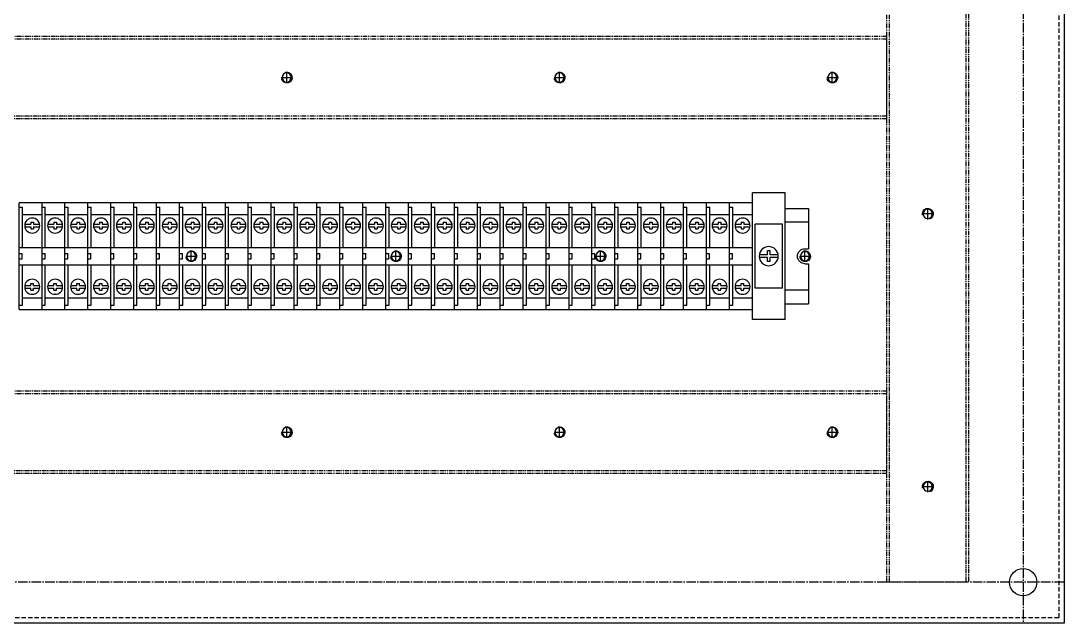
# Model space of a CAD drawing. Header units: inches. Extents: x 12 to 11036, y 8 to 6728.
# Drawn here: x 10653.2 to 11035.6, y 4019.3 to 4240.1 of the extents above; entities that cross this region are included whole.
import ezdxf

# ---------------------------------------------------------------- set-up
doc = ezdxf.new("R2010")
doc.units = ezdxf.units.IN
doc.header["$MEASUREMENT"] = 0
for name, pattern in [('CENTER', [50.8, 31.75, -6.35, 6.35, -6.35]), ('CENTER1', [10, 7, -1, 1, -1]), ('HIDDEN2', [4.7625, 3.175, -1.5875]), ('PHANTOM2', [31.75, 15.875, -3.175, 3.175, -3.175, 3.175, -3.175])]:
    doc.linetypes.add(name, pattern=pattern)
for name, color, linetype in [('$AUDIT_BAD_LAYER2', 7, 'Continuous'), ('CENTER', 1, 'CENTER'), ('THIN', 3, 'Continuous')]:
    doc.layers.add(name, color=color, linetype=linetype)

# ---------------------------------------------------------------- blocks, each defined once
blk = doc.blocks.new('FGHFJFYJYGJGKJGJ')
at = {"color": 0, "ltscale": 10}
for p, q in [((-21894.3, 35408.81), (-21894.3, 35447.81)), ((-21894.3, 35447.81), (-21885.9, 35447.81)), ((-21894.3, 35408.81), (-21894.3, 35447.81)), ((-21887.1, 35431.51), (-21887.1, 35446.31)), ((-21885.9, 35446.31), (-21887.1, 35446.31)), ((-21885.9, 35408.81), (-21885.9, 35447.81)), ((-21885.9, 35408.81), (-21885.9, 35447.81)), ((-21887.1, 35443.56), (-21894.3, 35443.56)), ((-21891.2, 35440.03), (-21893.4, 35440.03)), ((-21891.2, 35439.03), (-21893.4, 35439.03)), ((-21890.2, 35440.73), (-21891.2, 35440.73)), ((-21891.2, 35440.73), (-21891.2, 35440.03)), ((-21891.2, 35439.03), (-21891.2, 35438.33)), ((-21890.2, 35440.73), (-21890.2, 35440.03)), ((-21887.99, 35440.03), (-21890.2, 35440.03)), ((-21890.2, 35439.03), (-21890.2, 35438.33)), ((-21887.99, 35439.03), (-21890.2, 35439.03)), ((-21890.2, 35438.33), (-21891.2, 35438.33)), ((-21885.9, 35431.51), (-21894.3, 35431.51)), ((-21885.9, 35429.31), (-21887, 35429.31)), ((-21887, 35427.31), (-21887, 35429.31)), ((-21885.9, 35427.31), (-21887, 35427.31)), ((-21885.9, 35425.11), (-21894.3, 35425.11)), ((-21887.1, 35410.31), (-21887.1, 35425.11)), ((-21891.2, 35417.58), (-21893.4, 35417.58)), ((-21891.2, 35416.58), (-21893.4, 35416.58)), ((-21891.2, 35417.58), (-21891.2, 35418.28)), ((-21890.2, 35418.28), (-21891.2, 35418.28)), ((-21891.2, 35415.88), (-21891.2, 35416.58)), ((-21890.2, 35415.88), (-21891.2, 35415.88)), ((-21890.2, 35417.58), (-21890.2, 35418.28)), ((-21887.99, 35417.58), (-21890.2, 35417.58)), ((-21887.99, 35416.58), (-21890.2, 35416.58)), ((-21890.2, 35415.88), (-21890.2, 35416.58)), ((-21887.1, 35413.06), (-21894.3, 35413.06)), ((-21885.9, 35408.81), (-21894.3, 35408.81)), ((-21885.9, 35410.31), (-21887.1, 35410.31))]:
    blk.add_line(p, q, dxfattribs=at)
for centre in [(-21890.7, 35439.53), (-21890.7, 35417.08)]:
    blk.add_circle(centre, 2.75, dxfattribs=at)
blk = doc.blocks.new('gdsgssdfgdfgdgfdgdsggddg')
at = {"layer": '$AUDIT_BAD_LAYER2', "color": 0, "linetype": 'Continuous'}
for p, q in [((448.52, 202.84), (448.52, 249.34)), ((448.52, 249.34), (460.52, 249.34)), ((460.52, 202.84), (460.52, 249.34)), ((460.52, 245.59), (460.52, 248.59)), ((449.52, 214.34), (449.52, 237.84)), ((449.52, 237.84), (459.52, 237.84)), ((459.52, 214.34), (459.52, 237.84)), ((451.05, 226.59), (454.02, 226.59)), ((454.02, 228.09), (455.02, 228.09)), ((454.02, 226.59), (454.02, 228.09)), ((455.02, 226.59), (455.02, 228.09)), ((455.02, 226.59), (457.98, 226.59)), ((451.05, 225.59), (454.02, 225.59)), ((454.02, 224.09), (454.02, 225.59)), ((454.02, 224.09), (455.02, 224.09)), ((455.02, 225.59), (457.98, 225.59)), ((455.02, 224.09), (455.02, 225.59)), ((449.52, 214.34), (459.52, 214.34)), ((448.52, 202.84), (460.52, 202.84))]:
    blk.add_line(p, q, dxfattribs=at)
blk.add_circle((454.52, 226.09), 3.5, dxfattribs=at)
at = {"color": 0, "linetype": 'Continuous'}
for p, q in [((448.52, 243.59), (439.97, 243.59)), ((439.97, 243.59), (439.97, 228.84)), ((439.97, 238.59), (448.52, 238.59)), ((441.22, 228.84), (439.97, 228.84)), ((439.97, 223.34), (439.97, 208.59)), ((441.22, 223.34), (439.97, 223.34)), ((439.97, 213.59), (448.52, 213.59)), ((448.52, 208.59), (439.97, 208.59))]:
    blk.add_line(p, q, dxfattribs=at)
blk.add_arc((441.22, 226.09), 2.75, 270, 90, dxfattribs=at)
blk = doc.blocks.new('A$C0D9648A1')
blk.add_circle((0, 0), 1.69)
at = {"layer": 'CENTER'}
for p, q in [((2, 0), (-2, 0)), ((0, -2), (0, 2))]:
    blk.add_line(p, q, dxfattribs=at)
at = {"layer": 'THIN'}
blk.add_arc((0, 0), 2, 75, 345, dxfattribs=at)

msp = doc.modelspace()

# ---------------------------------------------------------------- linework, layer by layer
at = {"color": 1, "linetype": 'CENTER1', "ltscale": 0.5}
for p, q in [((11020.618, 4889.343), (11020.618, 4019.343)), ((11035.618, 4034.343), (10335.618, 4034.343))]:
    msp.add_line(p, q, dxfattribs=at)
for p, q in [((11035.618, 4889.343), (11035.618, 4019.343)), ((11035.618, 4019.343), (10335.618, 4019.343))]:
    msp.add_line(p, q)
at = {"color": 2, "linetype": 'HIDDEN2', "ltscale": 0.5}
for p, q in [((11033.618, 4887.343), (11033.618, 4021.343)), ((11033.618, 4021.343), (10337.618, 4021.343))]:
    msp.add_line(p, q, dxfattribs=at)
at = {"color": 6, "linetype": 'PHANTOM2', "ltscale": 0.1}
for p, q in [((10971.618, 4034.343), (10971.618, 4874.343)), ((10999.618, 4874.343), (10999.618, 4034.343)), ((10970.618, 4233.343), (10530.618, 4233.343)), ((10530.618, 4205.343), (10970.618, 4205.343)), ((10970.618, 4103.343), (10530.618, 4103.343)), ((10530.618, 4075.343), (10970.618, 4075.343))]:
    msp.add_line(p, q, dxfattribs=at)
for points in [[(11000.618, 4874.343), (11000.618, 4034.343), (10970.618, 4034.343), (10970.618, 4874.343)], [(10530.618, 4204.343), (10970.618, 4204.343), (10970.618, 4234.343), (10530.618, 4234.343)], [(10530.618, 4074.343), (10970.618, 4074.343), (10970.618, 4104.343), (10530.618, 4104.343)]]:
    msp.add_lwpolyline(points, close=True, dxfattribs=at)
msp.add_circle((11020.618, 4034.343), 5)

# ---------------------------------------------------------------- block references
at = {"xscale": -1}
for name, p in [('A$C0D9648A1', (10750.618, 4219.343)), ('A$C0D9648A1', (10850.618, 4219.343)), ('A$C0D9648A1', (10950.618, 4219.343)), ('gdsgssdfgdfgdgfdgdsggddg', (11381.835, 3927.752)), ('FGHFJFYJYGJGKJGJ', (-11233.381, -31274.464)), ('FGHFJFYJYGJGKJGJ', (-11224.981, -31274.464)), ('FGHFJFYJYGJGKJGJ', (-11216.581, -31274.464)), ('FGHFJFYJYGJGKJGJ', (-11208.181, -31274.464)), ('FGHFJFYJYGJGKJGJ', (-11199.781, -31274.464)), ('FGHFJFYJYGJGKJGJ', (-11191.381, -31274.464)), ('FGHFJFYJYGJGKJGJ', (-11182.981, -31274.464)), ('FGHFJFYJYGJGKJGJ', (-11174.581, -31274.464)), ('FGHFJFYJYGJGKJGJ', (-11166.181, -31274.464)), ('FGHFJFYJYGJGKJGJ', (-11157.781, -31274.464)), ('FGHFJFYJYGJGKJGJ', (-11149.381, -31274.464)), ('FGHFJFYJYGJGKJGJ', (-11140.981, -31274.464)), ('FGHFJFYJYGJGKJGJ', (-11132.581, -31274.464)), ('FGHFJFYJYGJGKJGJ', (-11124.181, -31274.464)), ('FGHFJFYJYGJGKJGJ', (-11115.781, -31274.464)), ('FGHFJFYJYGJGKJGJ', (-11107.381, -31274.464)), ('FGHFJFYJYGJGKJGJ', (-11098.981, -31274.464)), ('FGHFJFYJYGJGKJGJ', (-11090.581, -31274.464)), ('FGHFJFYJYGJGKJGJ', (-11082.181, -31274.464)), ('FGHFJFYJYGJGKJGJ', (-11073.781, -31274.464)), ('FGHFJFYJYGJGKJGJ', (-11065.381, -31274.464)), ('FGHFJFYJYGJGKJGJ', (-11056.981, -31274.464)), ('FGHFJFYJYGJGKJGJ', (-11048.581, -31274.464)), ('FGHFJFYJYGJGKJGJ', (-11040.181, -31274.464)), ('FGHFJFYJYGJGKJGJ', (-11031.781, -31274.464)), ('FGHFJFYJYGJGKJGJ', (-11023.381, -31274.464)), ('FGHFJFYJYGJGKJGJ', (-11014.981, -31274.464)), ('FGHFJFYJYGJGKJGJ', (-11006.581, -31274.464)), ('FGHFJFYJYGJGKJGJ', (-10998.181, -31274.464)), ('FGHFJFYJYGJGKJGJ', (-10989.781, -31274.464)), ('FGHFJFYJYGJGKJGJ', (-10981.381, -31274.464)), ('FGHFJFYJYGJGKJGJ', (-10972.981, -31274.464)), ('A$C0D9648A1', (10715.618, 4153.843)), ('A$C0D9648A1', (10790.618, 4153.843)), ('A$C0D9648A1', (10865.618, 4153.843)), ('A$C0D9648A1', (10940.618, 4153.843)), ('A$C0D9648A1', (10750.618, 4089.343)), ('A$C0D9648A1', (10850.618, 4089.343)), ('A$C0D9648A1', (10950.618, 4089.343))]:
    msp.add_blockref(name, p, dxfattribs=at)
at = {"xscale": -1, "rotation": 90}
for p in [(10985.618, 4169.343), (10985.618, 4169.343), (10985.618, 4069.343), (10985.618, 4069.343)]:
    msp.add_blockref('A$C0D9648A1', p, dxfattribs=at)

doc.saveas('drawing.dxf')
